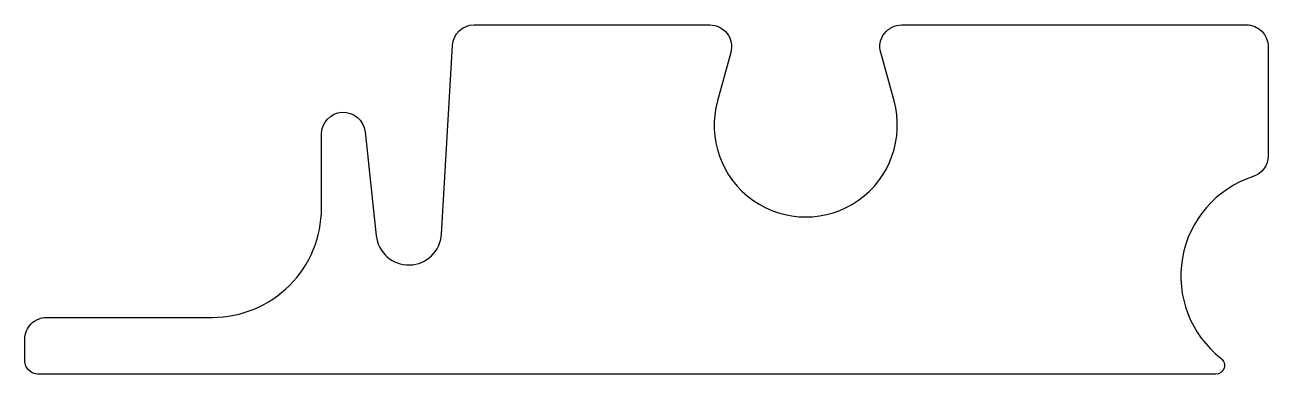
# Model space of a CAD drawing. Extents: x 168.3 to 196.8, y 231 to 239.
import ezdxf

# ---------------------------------------------------------------- set-up
doc = ezdxf.new("R2010")
doc.units = 0
doc.layers.get('0').update_dxf_attribs({"linetype": 'CONTINUOUS'})

msp = doc.modelspace()

# ---------------------------------------------------------------- linework, layer by layer
msp.add_lwpolyline([(178.58, 238.953), (183.98, 238.953, -0.495585), (184.461, 238.32), (184.155, 237.212, 1.313859), (188.204, 237.212), (187.898, 238.32, -0.495585), (188.38, 238.953), (196.28, 238.953, -0.414214), (196.78, 238.453), (196.78, 235.953, -0.324887), (196.434, 235.477, 0.601267), (195.702, 231.311, -0.713788), (195.58, 230.953), (168.58, 230.953, -0.414214), (168.28, 231.253), (168.28, 231.753, -0.414214), (168.78, 232.253), (172.58, 232.253, 0.414214), (175.08, 234.753), (175.08, 236.453, -0.947658), (176.077, 236.506), (176.334, 234.122, 0.920388), (177.828, 234.159), (178.08, 238.482, -0.397251)], format="xyb", close=True)

doc.saveas('drawing.dxf')
